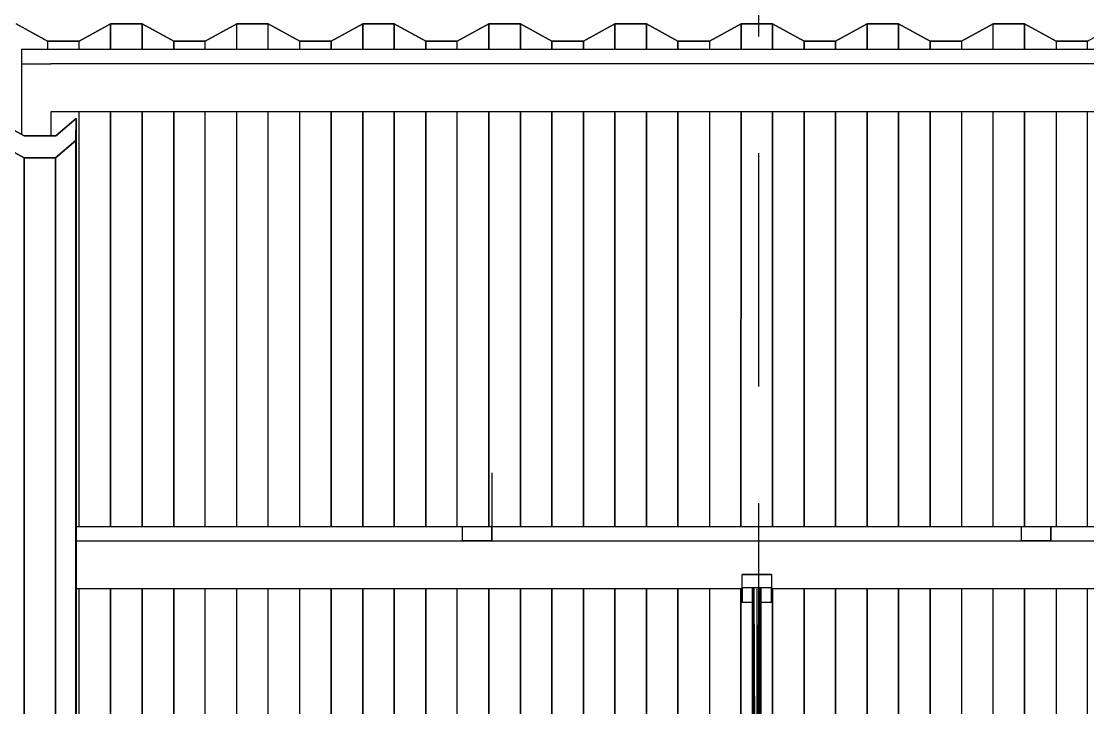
# Model space of a CAD drawing. Extents: x -43 to 90, y 6 to 81.
# Drawn here: x -2.848 to 0.052, y 22.984 to 24.852 of the extents above; entities that cross this region are included whole.
import ezdxf

# ---------------------------------------------------------------- set-up
doc = ezdxf.new("R2010")
doc.units = 0
doc.header["$LTSCALE"] = 0.1
doc.header["$MEASUREMENT"] = 0
doc.linetypes.add('HIDDEN', pattern=[9.525, 6.35, -3.175])
doc.layers.add('cobertura nova', color=4, linetype='CONTINUOUS')
doc.layers.add('hachures cobertura', color=252, linetype='CONTINUOUS')

msp = doc.modelspace()

# ---------------------------------------------------------------- linework, layer by layer
at = {"layer": 'cobertura nova'}
for p, q in [((-2.7769, 24.7978), (-2.8626, 24.8453)), ((-2.8626, 24.8453), (-2.7769, 24.7978)), ((-2.6054, 24.8453), (-2.6911, 24.7978)), ((-2.6911, 24.7978), (-2.6054, 24.8453)), ((-2.5197, 24.8453), (-2.6054, 24.8453)), ((-2.6054, 24.8453), (-2.5197, 24.8453)), ((-2.5197, 24.8453), (-2.434, 24.7978)), ((-2.434, 24.7978), (-2.5197, 24.8453)), ((-2.2626, 24.8453), (-2.3483, 24.7978)), ((-2.3483, 24.7978), (-2.2626, 24.8453)), ((-2.1769, 24.8453), (-2.2626, 24.8453)), ((-2.2626, 24.8453), (-2.1769, 24.8453)), ((-2.0911, 24.7978), (-2.1769, 24.8453)), ((-2.1769, 24.8453), (-2.0911, 24.7978)), ((-2.0054, 24.7978), (-1.9197, 24.8453)), ((-1.9197, 24.8453), (-2.0054, 24.7978)), ((-1.9197, 24.8453), (-1.834, 24.8453)), ((-1.834, 24.8453), (-1.9197, 24.8453)), ((-1.834, 24.8453), (-1.7483, 24.7978)), ((-1.7483, 24.7978), (-1.834, 24.8453)), ((-1.5769, 24.8453), (-1.6626, 24.7978)), ((-1.6626, 24.7978), (-1.5769, 24.8453)), ((-1.5769, 24.8453), (-1.4911, 24.8453)), ((-1.4911, 24.8453), (-1.5769, 24.8453)), ((-1.4911, 24.8453), (-1.4054, 24.7978)), ((-1.4054, 24.7978), (-1.4911, 24.8453)), ((-1.3197, 24.7978), (-1.234, 24.8453)), ((-1.234, 24.8453), (-1.3197, 24.7978)), ((-1.234, 24.8453), (-1.1483, 24.8453)), ((-1.1483, 24.8453), (-1.234, 24.8453)), ((-1.1483, 24.8453), (-1.0626, 24.7978)), ((-1.0626, 24.7978), (-1.1483, 24.8453)), ((-0.8911, 24.8453), (-0.9769, 24.7978)), ((-0.9769, 24.7978), (-0.8911, 24.8453)), ((-0.8911, 24.8453), (-0.8054, 24.8453)), ((-0.8054, 24.8453), (-0.8911, 24.8453)), ((-0.8054, 24.8453), (-0.7197, 24.7978)), ((-0.7197, 24.7978), (-0.8054, 24.8453)), ((-0.634, 24.7978), (-0.5483, 24.8453)), ((-0.5483, 24.8453), (-0.634, 24.7978)), ((-0.5483, 24.8453), (-0.4626, 24.8453)), ((-0.4626, 24.8453), (-0.5483, 24.8453)), ((-0.4626, 24.8453), (-0.3769, 24.7978)), ((-0.3769, 24.7978), (-0.4626, 24.8453)), ((-0.2054, 24.8453), (-0.2911, 24.7978)), ((-0.2911, 24.7978), (-0.2054, 24.8453)), ((-0.1197, 24.8453), (-0.2054, 24.8453)), ((-0.2054, 24.8453), (-0.1197, 24.8453)), ((-0.034, 24.7978), (-0.1197, 24.8453)), ((-0.1197, 24.8453), (-0.034, 24.7978)), ((0.0517, 24.7978), (0.1374, 24.8453)), ((-2.6911, 24.7978), (-2.7769, 24.7978)), ((-2.7769, 24.7978), (-2.6911, 24.7978)), ((-2.3483, 24.7978), (-2.434, 24.7978)), ((-2.434, 24.7978), (-2.3483, 24.7978)), ((-2.0054, 24.7978), (-2.0911, 24.7978)), ((-2.0911, 24.7978), (-2.0054, 24.7978)), ((-1.6626, 24.7978), (-1.7483, 24.7978)), ((-1.7483, 24.7978), (-1.6626, 24.7978)), ((-1.4054, 24.7978), (-1.3197, 24.7978)), ((-1.3197, 24.7978), (-1.4054, 24.7978)), ((-0.9769, 24.7978), (-1.0626, 24.7978)), ((-1.0626, 24.7978), (-0.9769, 24.7978)), ((-0.7197, 24.7978), (-0.634, 24.7978)), ((-0.634, 24.7978), (-0.7197, 24.7978)), ((-0.2911, 24.7978), (-0.3769, 24.7978)), ((-0.3769, 24.7978), (-0.2911, 24.7978)), ((0.0517, 24.7978), (-0.034, 24.7978)), ((-0.034, 24.7978), (0.0517, 24.7978)), ((-2.8483, 24.776), (-2.8483, 24.7367)), ((-2.8483, 24.776), (-2.7683, 24.776)), ((-2.7683, 24.776), (1.0717, 24.776)), ((-2.8483, 24.7367), (-2.7683, 24.7367)), ((-2.8483, 24.7367), (-2.8483, 24.5447)), ((1.0717, 24.7367), (-2.7683, 24.7367)), ((-2.7683, 24.6061), (-2.7683, 24.5405)), ((1.0717, 24.6061), (-2.7683, 24.6061)), ((-2.9263, 24.5873), (-2.8406, 24.5405)), ((-2.8406, 24.5405), (-2.9263, 24.5873)), ((-2.7549, 24.5405), (-2.6996, 24.5873)), ((-2.6996, 24.5873), (-2.7549, 24.5405)), ((-2.6997, 24.5273), (-2.6996, 24.5873)), ((-2.6996, 24.5873), (-2.6996, 20.4194)), ((-2.8406, 24.5405), (-2.7549, 24.5405)), ((-2.7549, 24.5405), (-2.8406, 24.5405)), ((-2.8407, 24.4805), (-2.9264, 24.5273)), ((-2.9264, 24.5273), (-2.8407, 24.4805)), ((-2.6997, 24.5273), (-2.755, 24.4805)), ((-2.755, 24.4805), (-2.6997, 24.5273)), ((-2.6998, 20.3594), (-2.6997, 24.5273)), ((-2.8407, 24.4805), (-2.755, 24.4805)), ((-2.755, 24.4805), (-2.8407, 24.4805)), ((-1.5683, 23.6233), (-1.5683, 23.4777)), ((-2.6996, 23.4777), (1.0717, 23.4777)), ((-1.6483, 23.4384), (-1.6483, 23.4777)), ((-1.6483, 23.4777), (-1.5683, 23.4777)), ((-1.5683, 23.4384), (-1.5683, 23.4777)), ((-1.5683, 23.4777), (-1.5683, 23.4384)), ((-0.1283, 23.4384), (-0.1283, 23.4777)), ((-0.1283, 23.4777), (-0.0483, 23.4777)), ((-0.0483, 23.4384), (-0.0483, 23.4777)), ((-0.0483, 23.4777), (-0.0483, 23.4384)), ((-2.6996, 23.4384), (1.0717, 23.4384)), ((-1.6483, 23.4384), (-1.5683, 23.4384)), ((-1.5683, 23.4384), (-1.6483, 23.4384)), ((-1.5683, 23.4384), (-1.5683, 23.4384)), ((-0.1283, 23.4384), (-0.1283, 23.4384)), ((-0.1283, 23.4384), (-0.0483, 23.4384)), ((-0.0483, 23.4384), (-0.1283, 23.4384)), ((-0.8883, 23.3102), (-0.8883, 23.3471)), ((-0.8083, 23.3471), (-0.8883, 23.3471)), ((-0.8883, 23.3078), (-0.8883, 23.3471)), ((-0.8883, 23.3471), (-0.8083, 23.3471)), ((-0.8083, 23.3471), (-0.8083, 23.3102)), ((-0.8883, 23.3078), (-2.6996, 23.3078)), ((-0.8912, 22.1401), (-0.8912, 23.3078)), ((-0.8083, 23.3102), (-0.8883, 23.3102)), ((-0.8883, 23.3102), (-0.8883, 23.2709)), ((-0.8883, 23.2709), (-0.8883, 23.3102)), ((-0.8883, 23.2709), (-0.8883, 23.3078)), ((-0.8883, 23.3078), (-0.8883, 23.3078)), ((-0.8883, 23.3078), (-0.8883, 23.3078)), ((-0.8594, 21.763), (-0.8594, 23.3102)), ((-0.8563, 21.763), (-0.8594, 23.3102)), ((-0.8562, 23.3102), (-0.8485, 21.763)), ((-0.8561, 21.763), (-0.8562, 23.3102)), ((-0.8482, 23.3077), (-0.8406, 21.763)), ((-0.8482, 23.3077), (-0.8482, 21.763)), ((-0.8403, 23.3102), (-0.8371, 21.763)), ((-0.8402, 21.763), (-0.8403, 23.3102)), ((-0.837, 23.3102), (-0.837, 21.763)), ((-0.8083, 23.2709), (-0.8083, 23.3102)), ((-0.8083, 23.3102), (-0.8083, 23.2709)), ((-0.8083, 23.2709), (-0.8083, 23.3078)), ((1.0717, 23.3078), (-0.8083, 23.3078)), ((-0.8055, 22.1401), (-0.8054, 23.3078)), ((-0.8594, 23.2709), (-0.8883, 23.2709)), ((-0.8083, 23.2709), (-0.837, 23.2709))]:
    msp.add_line(p, q, dxfattribs=at)
at = {"layer": 'hachures cobertura', "linetype": 'HIDDEN'}
msp.add_line((-0.8435, 34.0184), (-0.8435, 6.3811), dxfattribs=at)
at = {"layer": 'hachures cobertura'}
for p, q in [((-2.6054, 24.776), (-2.6054, 24.8453)), ((-2.6054, 24.8453), (-2.6054, 24.776)), ((-2.5197, 24.776), (-2.5197, 24.8453)), ((-2.5197, 24.8453), (-2.5197, 24.776)), ((-2.2626, 24.776), (-2.2626, 24.8453)), ((-2.1769, 24.776), (-2.1769, 24.8453)), ((-1.9197, 24.776), (-1.9197, 24.8453)), ((-1.9197, 24.8453), (-1.9197, 24.776)), ((-1.834, 24.776), (-1.834, 24.8453)), ((-1.834, 24.8453), (-1.834, 24.776)), ((-1.5769, 24.776), (-1.5769, 24.8453)), ((-1.5769, 24.8453), (-1.5769, 24.776)), ((-1.4911, 24.776), (-1.4911, 24.8453)), ((-1.4911, 24.8453), (-1.4911, 24.776)), ((-1.234, 24.776), (-1.234, 24.8453)), ((-1.234, 24.8453), (-1.234, 24.776)), ((-1.1483, 24.776), (-1.1483, 24.8453)), ((-1.1483, 24.8453), (-1.1483, 24.776)), ((-0.8911, 24.776), (-0.8911, 24.8453)), ((-0.8911, 24.8453), (-0.8911, 24.776)), ((-0.8054, 24.776), (-0.8054, 24.8453)), ((-0.8054, 24.8453), (-0.8054, 24.776)), ((-0.5483, 24.776), (-0.5483, 24.8453)), ((-0.5483, 24.8453), (-0.5483, 24.776)), ((-0.4626, 24.776), (-0.4626, 24.8453)), ((-0.4626, 24.8453), (-0.4626, 24.776)), ((-0.2054, 24.776), (-0.2054, 24.8453)), ((-0.1197, 24.776), (-0.1197, 24.8453)), ((-0.1197, 24.8453), (-0.1197, 24.776)), ((-2.7769, 24.7978), (-2.7769, 24.776)), ((-2.6911, 24.776), (-2.6911, 24.7978)), ((-2.434, 24.7978), (-2.434, 24.776)), ((-2.434, 24.776), (-2.434, 24.7978)), ((-2.3483, 24.776), (-2.3483, 24.7978)), ((-2.0911, 24.776), (-2.0911, 24.7978)), ((-2.0054, 24.776), (-2.0054, 24.7978)), ((-2.0054, 24.7978), (-2.0054, 24.776)), ((-1.7483, 24.7978), (-1.7483, 24.776)), ((-1.7483, 24.776), (-1.7483, 24.7978)), ((-1.6626, 24.776), (-1.6626, 24.7978)), ((-1.4054, 24.776), (-1.4054, 24.7978)), ((-1.4054, 24.7978), (-1.4054, 24.776)), ((-1.3197, 24.776), (-1.3197, 24.7978)), ((-1.3197, 24.7978), (-1.3197, 24.776)), ((-1.0626, 24.7978), (-1.0626, 24.776)), ((-1.0626, 24.776), (-1.0626, 24.7978)), ((-0.9769, 24.7978), (-0.9769, 24.776)), ((-0.7197, 24.776), (-0.7197, 24.7978)), ((-0.7197, 24.7978), (-0.7197, 24.776)), ((-0.634, 24.776), (-0.634, 24.7978)), ((-0.634, 24.7978), (-0.634, 24.776)), ((-0.3769, 24.7978), (-0.3769, 24.776)), ((-0.3769, 24.776), (-0.3769, 24.7978)), ((-0.2911, 24.7978), (-0.2911, 24.776)), ((-0.034, 24.7978), (-0.034, 24.776)), ((0.0517, 24.776), (0.0517, 24.7978)), ((-2.6912, 23.4777), (-2.6911, 24.6061)), ((-2.6054, 23.4777), (-2.6054, 24.6061)), ((-2.6054, 24.6061), (-2.6054, 23.4777)), ((-2.5197, 23.4777), (-2.5197, 24.6061)), ((-2.5197, 24.6061), (-2.5197, 23.4777)), ((-2.434, 24.6061), (-2.434, 23.4777)), ((-2.434, 23.4777), (-2.434, 24.6061)), ((-2.3483, 23.4777), (-2.3483, 24.6061)), ((-2.2626, 23.4777), (-2.2626, 24.6061)), ((-2.1769, 23.4777), (-2.1769, 24.6061)), ((-2.0912, 23.4777), (-2.0911, 24.6061)), ((-2.0054, 23.4777), (-2.0054, 24.6061)), ((-2.0054, 24.6061), (-2.0054, 23.4777)), ((-1.9197, 23.4777), (-1.9197, 24.6061)), ((-1.9197, 24.6061), (-1.9197, 23.4777)), ((-1.834, 23.4777), (-1.834, 24.6061)), ((-1.834, 24.6061), (-1.834, 23.4777)), ((-1.7483, 24.6061), (-1.7483, 23.4777)), ((-1.7483, 23.4777), (-1.7483, 24.6061)), ((-1.6626, 23.4777), (-1.6626, 24.6061)), ((-1.5769, 23.4777), (-1.5769, 24.6061)), ((-1.5769, 24.6061), (-1.5769, 23.4777)), ((-1.4912, 23.4777), (-1.4911, 24.6061)), ((-1.4911, 24.6061), (-1.4912, 23.4777)), ((-1.4054, 23.4777), (-1.4054, 24.6061)), ((-1.4054, 24.6061), (-1.4054, 23.4777)), ((-1.3197, 23.4777), (-1.3197, 24.6061)), ((-1.3197, 24.6061), (-1.3197, 23.4777)), ((-1.234, 23.4777), (-1.234, 24.6061)), ((-1.234, 24.6061), (-1.234, 23.4777)), ((-1.1483, 23.4777), (-1.1483, 24.6061)), ((-1.1483, 24.6061), (-1.1483, 23.4777)), ((-1.0626, 24.6061), (-1.0626, 23.4777)), ((-1.0626, 23.4777), (-1.0626, 24.6061)), ((-0.9769, 24.6061), (-0.9769, 23.4777)), ((-0.8912, 23.4777), (-0.8911, 24.6061)), ((-0.8911, 24.6061), (-0.8912, 23.4777)), ((-0.8054, 23.4777), (-0.8054, 24.6061)), ((-0.8054, 24.6061), (-0.8054, 23.4777)), ((-0.7197, 23.4777), (-0.7197, 24.6061)), ((-0.7197, 24.6061), (-0.7197, 23.4777)), ((-0.634, 23.4777), (-0.634, 24.6061)), ((-0.634, 24.6061), (-0.634, 23.4777)), ((-0.5483, 23.4777), (-0.5483, 24.6061)), ((-0.5483, 24.6061), (-0.5483, 23.4777)), ((-0.4626, 23.4777), (-0.4626, 24.6061)), ((-0.4626, 24.6061), (-0.4626, 23.4777)), ((-0.3769, 24.6061), (-0.3769, 23.4777)), ((-0.3769, 23.4777), (-0.3769, 24.6061)), ((-0.2911, 24.6061), (-0.2912, 23.4777)), ((-0.2054, 23.4777), (-0.2054, 24.6061)), ((-0.1197, 23.4777), (-0.1197, 24.6061)), ((-0.1197, 24.6061), (-0.1197, 23.4777)), ((-0.034, 24.6061), (-0.034, 23.4777)), ((0.0517, 23.4777), (0.0517, 24.6061)), ((-2.8408, 20.3126), (-2.8407, 24.4805)), ((-2.8407, 24.4805), (-2.8408, 20.3126)), ((-2.755, 24.4805), (-2.7551, 20.3126)), ((-2.7551, 20.3126), (-2.755, 24.4805)), ((-2.6912, 22.1401), (-2.6912, 23.3078)), ((-2.6055, 22.1401), (-2.6054, 23.3078)), ((-2.6054, 23.3078), (-2.6055, 22.1401)), ((-2.5198, 22.1401), (-2.5197, 23.3078)), ((-2.5197, 23.3078), (-2.5198, 22.1401)), ((-2.434, 23.3078), (-2.434, 22.1401)), ((-2.434, 22.1401), (-2.434, 23.3078)), ((-2.3483, 22.1401), (-2.3483, 23.3078)), ((-2.2626, 22.1401), (-2.2626, 23.3078)), ((-2.1769, 22.1401), (-2.1769, 23.3078)), ((-2.0912, 22.1401), (-2.0912, 23.3078)), ((-2.0055, 22.1401), (-2.0054, 23.3078)), ((-2.0054, 23.3078), (-2.0055, 22.1401)), ((-1.9198, 22.1401), (-1.9197, 23.3078)), ((-1.9197, 23.3078), (-1.9198, 22.1401)), ((-1.834, 22.1401), (-1.834, 23.3078)), ((-1.834, 23.3078), (-1.834, 22.1401)), ((-1.7483, 23.3078), (-1.7483, 22.1401)), ((-1.7483, 22.1401), (-1.7483, 23.3078)), ((-1.6626, 22.1401), (-1.6626, 23.3078)), ((-1.5769, 22.1401), (-1.5769, 23.3078)), ((-1.5769, 23.3078), (-1.5769, 22.1401)), ((-1.4912, 22.1401), (-1.4912, 23.3078)), ((-1.4912, 23.3078), (-1.4912, 22.1401)), ((-1.4055, 22.1401), (-1.4054, 23.3078)), ((-1.4054, 23.3078), (-1.4055, 22.1401)), ((-1.3198, 22.1401), (-1.3197, 23.3078)), ((-1.3197, 23.3078), (-1.3198, 22.1401)), ((-1.234, 22.1401), (-1.234, 23.3078)), ((-1.234, 23.3078), (-1.234, 22.1401)), ((-1.1483, 22.1401), (-1.1483, 23.3078)), ((-1.1483, 23.3078), (-1.1483, 22.1401)), ((-1.0626, 23.3078), (-1.0626, 22.1401)), ((-1.0626, 22.1401), (-1.0626, 23.3078)), ((-0.9769, 23.3078), (-0.9769, 22.1401)), ((-0.8912, 23.3078), (-0.8912, 22.1401)), ((-0.8054, 23.3078), (-0.8055, 22.1401)), ((-0.7198, 22.1401), (-0.7197, 23.3078)), ((-0.7197, 23.3078), (-0.7198, 22.1401)), ((-0.634, 22.1401), (-0.634, 23.3078)), ((-0.634, 23.3078), (-0.634, 22.1401)), ((-0.5483, 22.1401), (-0.5483, 23.3078)), ((-0.5483, 23.3078), (-0.5483, 22.1401)), ((-0.4626, 22.1401), (-0.4626, 23.3078)), ((-0.4626, 23.3078), (-0.4626, 22.1401)), ((-0.3769, 23.3078), (-0.3769, 22.1401)), ((-0.3769, 22.1401), (-0.3769, 23.3078)), ((-0.2912, 23.3078), (-0.2912, 22.1401)), ((-0.2055, 22.1401), (-0.2054, 23.3078)), ((-0.1198, 22.1401), (-0.1197, 23.3078)), ((-0.1197, 23.3078), (-0.1198, 22.1401)), ((-0.034, 23.3078), (-0.034, 22.1401)), ((0.0517, 22.1401), (0.0517, 23.3078))]:
    msp.add_line(p, q, dxfattribs=at)

doc.saveas('drawing.dxf')
